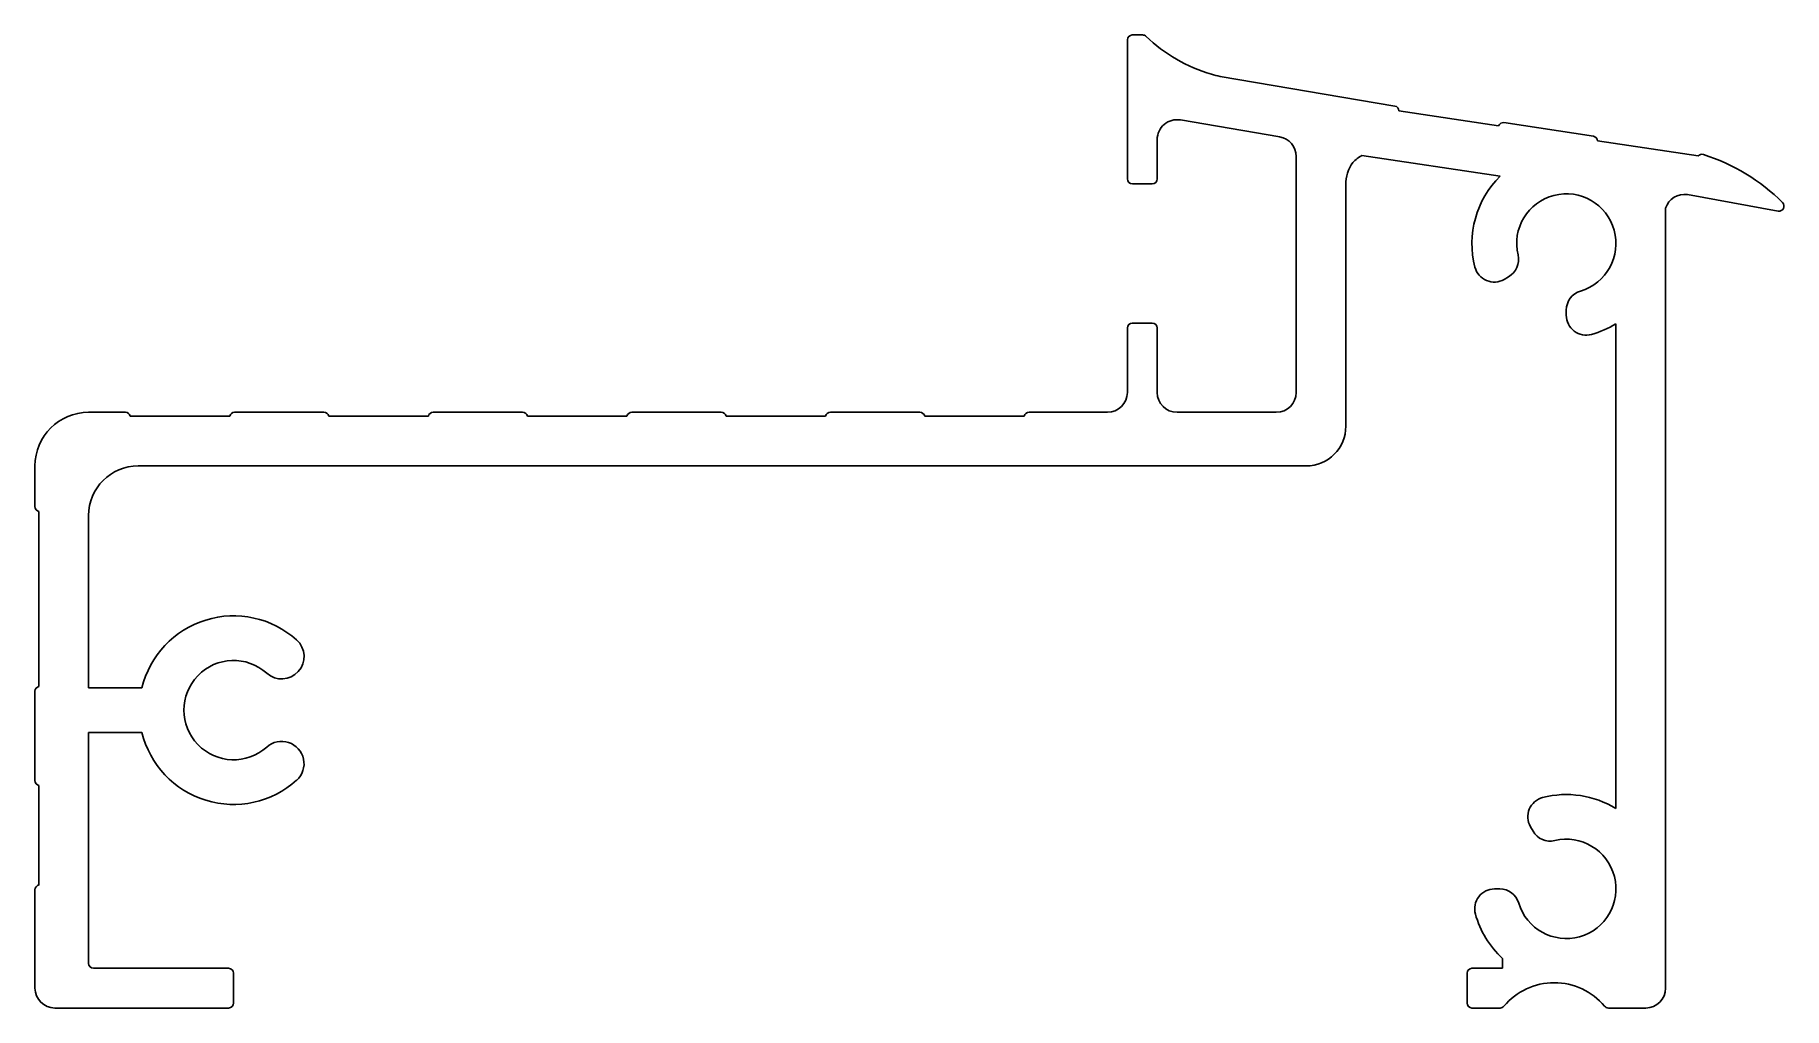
# Model space of a CAD drawing. Extents: x 766.4 to 854.5, y 577.4 to 626.4.
import ezdxf

# ---------------------------------------------------------------- set-up
doc = ezdxf.new("R2010")
doc.units = 0
doc.layers.add('OLCU', color=1, linetype='CONTINUOUS')

msp = doc.modelspace()

# ---------------------------------------------------------------- linework, layer by layer
at = {"layer": 'OLCU', "color": 0}
for p, q in [((821.403, 626.151), (821.404, 619.155)), ((822.172, 626.401), (821.653, 626.401)), ((834.868, 622.82), (826.077, 624.314)), ((840.092, 621.824), (835.076, 622.582)), ((824.072, 622.119), (829.071, 621.269)), ((844.864, 621.305), (840.364, 621.985)), ((822.906, 619.155), (822.905, 621.132)), ((850.139, 620.306), (845.076, 621.071)), ((829.903, 620.283), (829.903, 608.401)), ((833.212, 620.335), (840.169, 619.284)), ((821.654, 618.905), (822.656, 618.905)), ((832.403, 606.701), (832.403, 618.852)), ((849.604, 618.364), (854.169, 617.534)), ((848.503, 578.401), (848.503, 617.681)), ((840.373, 614.093), (840.598, 614.223)), ((843.503, 612.546), (843.503, 612.286)), ((821.403, 611.646), (821.403, 608.401)), ((822.655, 611.896), (821.653, 611.896)), ((822.905, 608.401), (822.905, 611.646)), ((845.997, 611.858), (845.997, 587.443)), ((770.955, 607.401), (769.105, 607.401)), ((776.21, 607.201), (771.2, 607.201)), ((780.955, 607.401), (776.455, 607.401)), ((786.21, 607.201), (781.2, 607.201)), ((790.955, 607.401), (786.455, 607.401)), ((796.21, 607.201), (791.2, 607.201)), ((800.955, 607.401), (796.455, 607.401)), ((806.21, 607.201), (801.2, 607.201)), ((810.955, 607.401), (806.455, 607.401)), ((816.21, 607.201), (811.2, 607.201)), ((820.403, 607.401), (816.455, 607.401)), ((828.903, 607.401), (823.905, 607.401)), ((766.405, 604.701), (766.405, 602.651)), ((771.605, 604.701), (830.403, 604.701)), ((766.605, 602.406), (766.605, 593.595)), ((769.105, 593.526), (769.105, 602.201)), ((771.79, 593.526), (769.105, 593.526)), ((766.405, 593.351), (766.405, 588.851)), ((769.105, 579.651), (769.105, 591.276)), ((769.105, 591.276), (771.79, 591.276)), ((766.605, 588.606), (766.605, 583.595)), ((841.696, 586.531), (841.826, 586.305)), ((766.405, 583.351), (766.405, 578.401)), ((840.149, 583.401), (839.889, 583.401)), ((840.292, 579.901), (840.292, 579.401)), ((776.155, 579.401), (769.355, 579.401)), ((776.405, 577.651), (776.405, 579.151)), ((838.503, 579.151), (838.503, 577.651)), ((840.292, 579.401), (838.753, 579.401)), ((767.405, 577.401), (776.155, 577.401)), ((838.753, 577.401), (840.172, 577.401)), ((845.622, 577.401), (847.503, 577.401))]:
    msp.add_line(p, q, dxfattribs=at)
for centre, radius, start, end in [((821.653, 626.151), 0.25, 90, 180), ((822.172, 626.151), 0.25, 45.94795, 90), ((827.8, 631.968), 7.845, 225.94795, 253.97434), ((827.753, 631.685), 7.56, 253.72678, 257.18614), ((834.827, 622.573), 0.25, 2.02874, 80.35492), ((823.905, 621.133), 1, 80.35492, 180.02814), ((840.327, 621.738), 0.25, 81.40559, 159.86864), ((828.903, 620.283), 1, 0, 80.35492), ((844.827, 621.058), 0.25, 2.94255, 81.40559), ((834.403, 618.852), 2, 145.50902, 180), ((834.256, 618.504), 2.109, 119.68951, 135.38952), ((850.327, 620.141), 0.25, 72.45598, 138.76054), ((847.438, 611.005), 9.832, 45.00232, 72.45598), ((821.654, 619.155), 0.25, 180, 270), ((822.656, 619.155), 0.25, 270, 0), ((843.503, 615.901), 4.75, 134.57746, 194.53399), ((843.503, 615.901), 2.5, 286.60155, 193.39845), ((849.455, 617.375), 1, 81.40559, 162.14528), ((854.213, 617.78), 0.25, 259.70253, 45.00232), ((839.873, 614.959), 1, 194.53399, 300), ((840.098, 615.089), 1, 300, 13.39845), ((844.503, 612.546), 1, 106.60155, 180), ((844.503, 612.286), 1, 180, 285.46601), ((821.653, 611.646), 0.25, 90, 180), ((822.655, 611.646), 0.25, 0, 90), ((843.503, 615.901), 4.75, 285.46601, 301.66957), ((820.403, 608.401), 1, 270, 0), ((823.905, 608.401), 1, 180, 270), ((828.903, 608.401), 1, 270, 0), ((769.105, 604.701), 2.7, 90, 180), ((770.955, 607.151), 0.25, 11.53696, 90), ((776.455, 607.151), 0.25, 90, 168.46304), ((780.955, 607.151), 0.25, 11.53696, 90), ((786.455, 607.151), 0.25, 90, 168.46304), ((790.955, 607.151), 0.25, 11.53696, 90), ((796.455, 607.151), 0.25, 90, 168.46304), ((800.955, 607.151), 0.25, 11.53696, 90), ((806.455, 607.151), 0.25, 90, 168.46304), ((810.955, 607.151), 0.25, 11.53696, 90), ((816.455, 607.151), 0.25, 90, 168.46304), ((830.403, 606.701), 2, 270, 0), ((771.605, 602.201), 2.5, 90, 180), ((766.655, 602.651), 0.25, 180, 258.46304), ((776.405, 592.401), 4.75, 48.08001, 166.29977), ((778.827, 595.098), 1.125, 228.08001, 48.08001), ((776.405, 592.401), 2.5, 48.08001, 311.91999), ((766.655, 593.351), 0.25, 101.53696, 180), ((776.405, 592.401), 4.75, 193.70023, 311.91999), ((778.827, 589.703), 1.125, 311.91999, 131.91999), ((766.655, 588.851), 0.25, 180, 258.46304), ((842.562, 587.031), 1, 104.53399, 210), ((843.503, 583.401), 4.75, 58.33043, 104.53399), ((843.503, 583.401), 2.5, 196.60155, 103.39845), ((842.692, 586.805), 1, 210, 283.39845), ((766.655, 583.351), 0.25, 101.53696, 180), ((839.889, 582.401), 1, 90, 195.46601), ((840.149, 582.401), 1, 16.60155, 90), ((843.503, 583.401), 4.75, 195.46601, 227.4631), ((769.355, 579.651), 0.25, 180, 270), ((776.155, 579.151), 0.25, 0, 90), ((838.753, 579.151), 0.25, 90, 180), ((842.897, 575.372), 3.302, 39.89894, 140.10106), ((767.405, 578.401), 1, 180, 270), ((847.503, 578.401), 1, 270, 0), ((776.155, 577.651), 0.25, 270, 0), ((838.753, 577.651), 0.25, 180, 270), ((840.172, 577.651), 0.25, 270, 320.10106), ((845.622, 577.651), 0.25, 219.89894, 270)]:
    msp.add_arc(centre, radius, start, end, dxfattribs=at)

doc.saveas('drawing.dxf')
